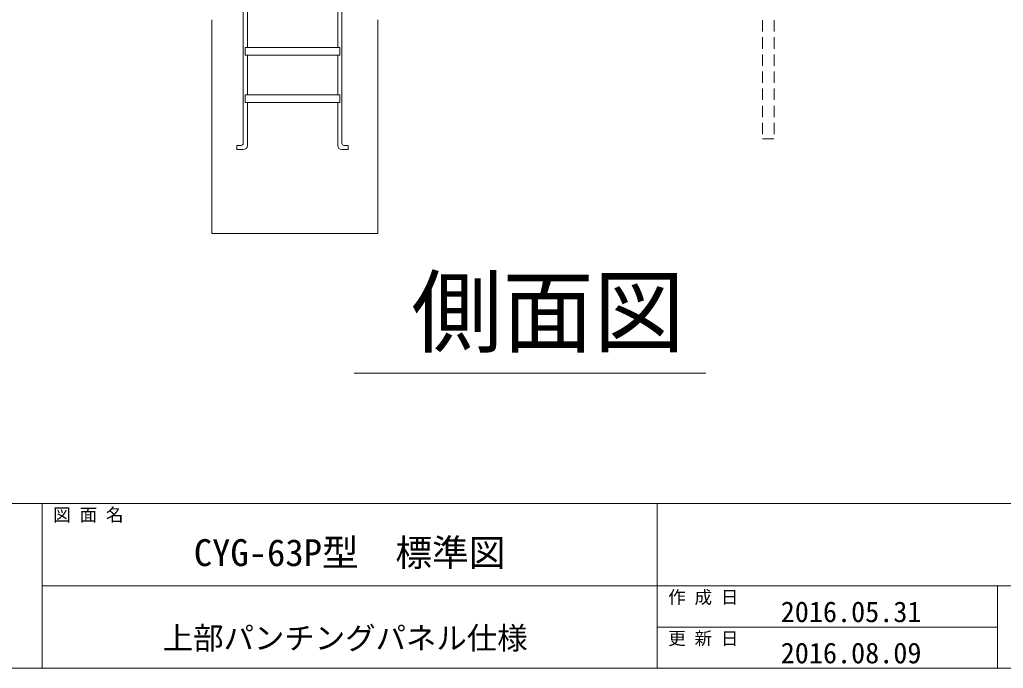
# Model space of a CAD drawing. Units: millimetres, scale not verified. Extents: x -9305 to 9305, y -6415 to 6415.
# Drawn here: x 1442 to 5584, y -6415 to -3684 of the extents above; entities that cross this region are included whole.
import ezdxf
from ezdxf.enums import TextEntityAlignment as Align

# ---------------------------------------------------------------- set-up
doc = ezdxf.new("R2010")
doc.units = ezdxf.units.MM
doc.header["$LTSCALE"] = 40
doc.linetypes.add('DASHED1', pattern=[1.8, 1.2, -0.6])
for name, color, linetype, lineweight in [('0-3_CYG-36', 7, 'Continuous', 9), ('0-8_TEXT', 7, 'Continuous', 9), ('0-B_図面枠', 7, 'Continuous', 9)]:
    doc.layers.add(name, color=color, linetype=linetype, lineweight=lineweight)
doc.styles.add('ＭＳ ゴシック', font='')
doc.styles.get('ＭＳ ゴシック').set_extended_font_data('MS Gothic')

msp = doc.modelspace()

# ---------------------------------------------------------------- linework, layer by layer
at = {"layer": '0-3_CYG-36'}
for p, q in [((2383.16, -3634.66), (2383.16, -4204.76)), ((2401.07, -3801.81), (2401.07, -3634.66)), ((2781.14, -3636.65), (2781.14, -3801.81)), ((2799.05, -4204.76), (2799.05, -3636.65)), ((2250.57, -3684.44), (2250.57, -4584.44)), ((2950.57, -4584.44), (2950.57, -3684.76)), ((2401.07, -4000.8), (2401.07, -3833.64)), ((2781.14, -3833.64), (2781.14, -4000.8)), ((2401.07, -4213.71), (2401.07, -4032.63)), ((2781.14, -4032.63), (2781.14, -4213.71)), ((2383.16, -4231.62), (2356.3, -4231.62)), ((2799.05, -4231.62), (2825.91, -4231.62)), ((2250.57, -4584.44), (2950.57, -4584.44))]:
    msp.add_line(p, q, dxfattribs=at)
at = {"layer": '0-3_CYG-36', "linetype": 'DASHED1'}
for p, q in [((4569.69, -3686.51), (4569.69, -4186.43)), ((4618.29, -3686.51), (4618.29, -4186.43)), ((4569.69, -4186.43), (4618.29, -4186.43))]:
    msp.add_line(p, q, dxfattribs=at)
at = {"layer": '0-3_CYG-36'}
for points in [[(2790.09, -3833.64), (2392.12, -3833.64), (2392.12, -3801.81), (2790.09, -3801.81)], [(2790.09, -4032.63), (2392.12, -4032.63), (2392.12, -4000.8), (2790.09, -4000.8)]]:
    msp.add_lwpolyline(points, close=True, dxfattribs=at)
for points in [[(2356.3, -4231.62), (2356.3, -4213.71), (2374.21, -4213.71)], [(2825.91, -4231.62), (2825.91, -4213.71), (2808, -4213.71)]]:
    msp.add_lwpolyline(points, dxfattribs=at)
for centre, radius, start, end in [((2374.21, -4204.76), 8.96, 270, 0), ((2383.16, -4213.71), 17.91, 270, 0), ((2799.05, -4213.71), 17.91, 180, 270), ((2808, -4204.76), 8.96, 180, 270)]:
    msp.add_arc(centre, radius, start, end, dxfattribs=at)
at = {"layer": '0-8_TEXT'}
msp.add_line((2850.56, -5172.85), (4331.41, -5172.85), dxfattribs=at)
at = {"layer": '0-B_図面枠'}
for p, q in [((-9304.61, -5721.47), (9304.61, -5721.47)), ((1537.28, -5721.47), (1537.28, -6414.98)), ((4126.39, -5721.47), (4126.39, -6414.98)), ((1537.28, -6068.22), (9304.61, -6068.22)), ((5559.65, -6068.22), (5559.65, -6414.98)), ((5559.65, -6241.6), (4126.39, -6241.6))]:
    msp.add_line(p, q, dxfattribs=at)
msp.add_lwpolyline([(-9304.61, -6414.98), (9304.61, -6414.98), (9304.61, 6414.98), (-9304.61, 6414.98)], dxfattribs=at)

# ---------------------------------------------------------------- texts
at = {"layer": '0-8_TEXT', "style": 'ＭＳ ゴシック'}
msp.add_text('側面図', height=281.5, dxfattribs=at).set_placement((3090.7, -5140.12), align=Align.BOTTOM_LEFT)
at = {"layer": '0-B_図面枠', "style": 'ＭＳ ゴシック'}
for s, height, p in [('図 面 名', 54.23, (1583.52, -5812.08)), ('CYG-63P型\u3000標準図', 113.3, (2175.28, -6018.59)), ('作 成 日\u3000', 54.23, (4172.62, -6158.84)), ('2016.05.31', 87.12, (4646.41, -6246.68)), ('上部パンチングパネル仕様', 93.84, (2044.69, -6362.7)), ('更 新 日\u3000', 54.23, (4172.62, -6332.22)), ('2016.08.09', 87.12, (4646.41, -6420.06))]:
    msp.add_text(s, height=height, dxfattribs=at).set_placement(p, align=Align.BOTTOM_LEFT)

doc.saveas('drawing.dxf')
